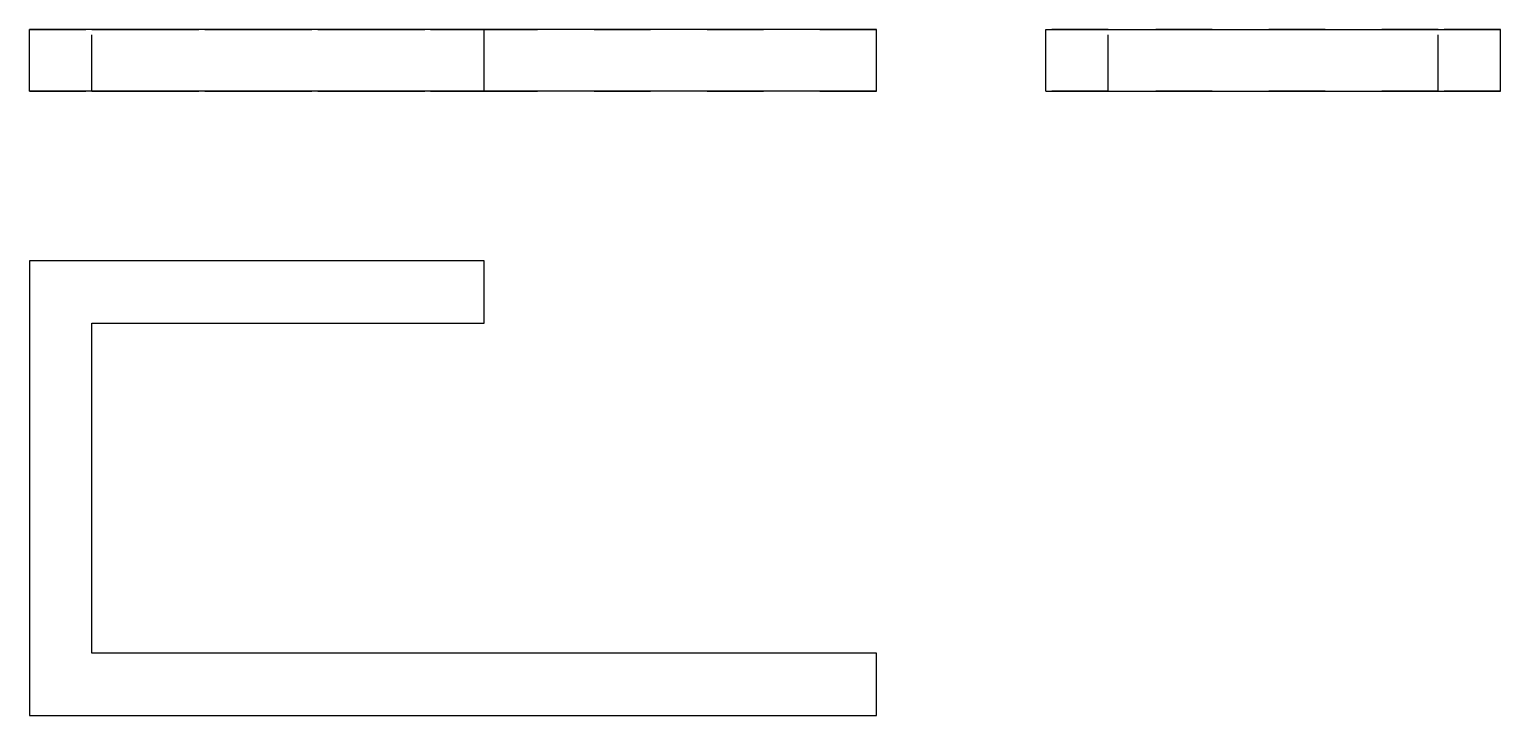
# Model space of a CAD drawing. Extents: x 0 to 2.61, y 0 to 1.21.
import ezdxf

# ---------------------------------------------------------------- set-up
doc = ezdxf.new("R2010")
doc.units = 0
doc.linetypes.add('HIDDEN', pattern=[0.075, 0.050025, -0.024975])
for name, color, linetype in [('FRONT', 7, 'CONTINUOUS'), ('FRONT_HID', 7, 'HIDDEN'), ('LEFT', 7, 'CONTINUOUS'), ('LEFT_HID', 7, 'HIDDEN'), ('TOP', 7, 'CONTINUOUS')]:
    doc.layers.add(name, color=color, linetype=linetype)

msp = doc.modelspace()

# ---------------------------------------------------------------- linework, layer by layer
at = {"layer": 'FRONT'}
for p, q in [((0.805263, 1.214638), (0, 1.214638)), ((0, 1.105263), (0, 1.214638)), ((1.5, 1.214638), (0.805263, 1.214638)), ((0.805263, 1.105263), (0.805263, 1.214638)), ((1.5, 1.105263), (1.5, 1.214638)), ((0.805263, 1.105263), (0, 1.105263)), ((1.5, 1.105263), (0.805263, 1.105263))]:
    msp.add_line(p, q, dxfattribs=at)
at = {"layer": 'FRONT_HID', "linetype": 'HIDDEN'}
for p, q in [((0, 1.214638), (1.5, 1.214638)), ((0.805263, 1.214638), (0.110526, 1.214638)), ((0.110526, 1.105263), (0.110526, 1.214638)), ((0.110526, 1.105263), (0.110526, 1.214638)), ((0.110526, 1.214638), (0.805263, 1.214638)), ((0, 1.105263), (1.5, 1.105263)), ((0.805263, 1.105263), (0.110526, 1.105263)), ((0.110526, 1.105263), (0.805263, 1.105263))]:
    msp.add_line(p, q, dxfattribs=at)
at = {"layer": 'LEFT'}
for p, q in [((1.8, 1.105263), (1.8, 1.214638)), ((1.8, 1.214638), (2.605263, 1.214638)), ((2.605263, 1.105263), (2.605263, 1.214638)), ((1.8, 1.105263), (2.605263, 1.105263))]:
    msp.add_line(p, q, dxfattribs=at)
at = {"layer": 'LEFT_HID', "linetype": 'HIDDEN'}
for p, q in [((1.910526, 1.214638), (1.8, 1.214638)), ((2.494737, 1.214638), (1.910526, 1.214638)), ((1.910526, 1.105263), (1.910526, 1.214638)), ((1.910526, 1.105263), (1.910526, 1.214638)), ((2.605263, 1.214638), (2.494737, 1.214638)), ((2.494737, 1.105263), (2.494737, 1.214638)), ((2.494737, 1.105263), (2.494737, 1.214638)), ((1.910526, 1.105263), (1.8, 1.105263)), ((2.494737, 1.105263), (1.910526, 1.105263)), ((2.605263, 1.105263), (2.494737, 1.105263))]:
    msp.add_line(p, q, dxfattribs=at)
at = {"layer": 'TOP'}
for p, q in [((0.805263, 0.805263), (0, 0.805263)), ((0, 0.805263), (0, 0)), ((0.805263, 0.694737), (0.805263, 0.805263)), ((0.110526, 0.110526), (0.110526, 0.694737)), ((0.110526, 0.694737), (0.805263, 0.694737)), ((1.5, 0.110526), (0.110526, 0.110526)), ((1.5, 0), (1.5, 0.110526)), ((0, 0), (1.5, 0))]:
    msp.add_line(p, q, dxfattribs=at)

doc.saveas('drawing.dxf')
